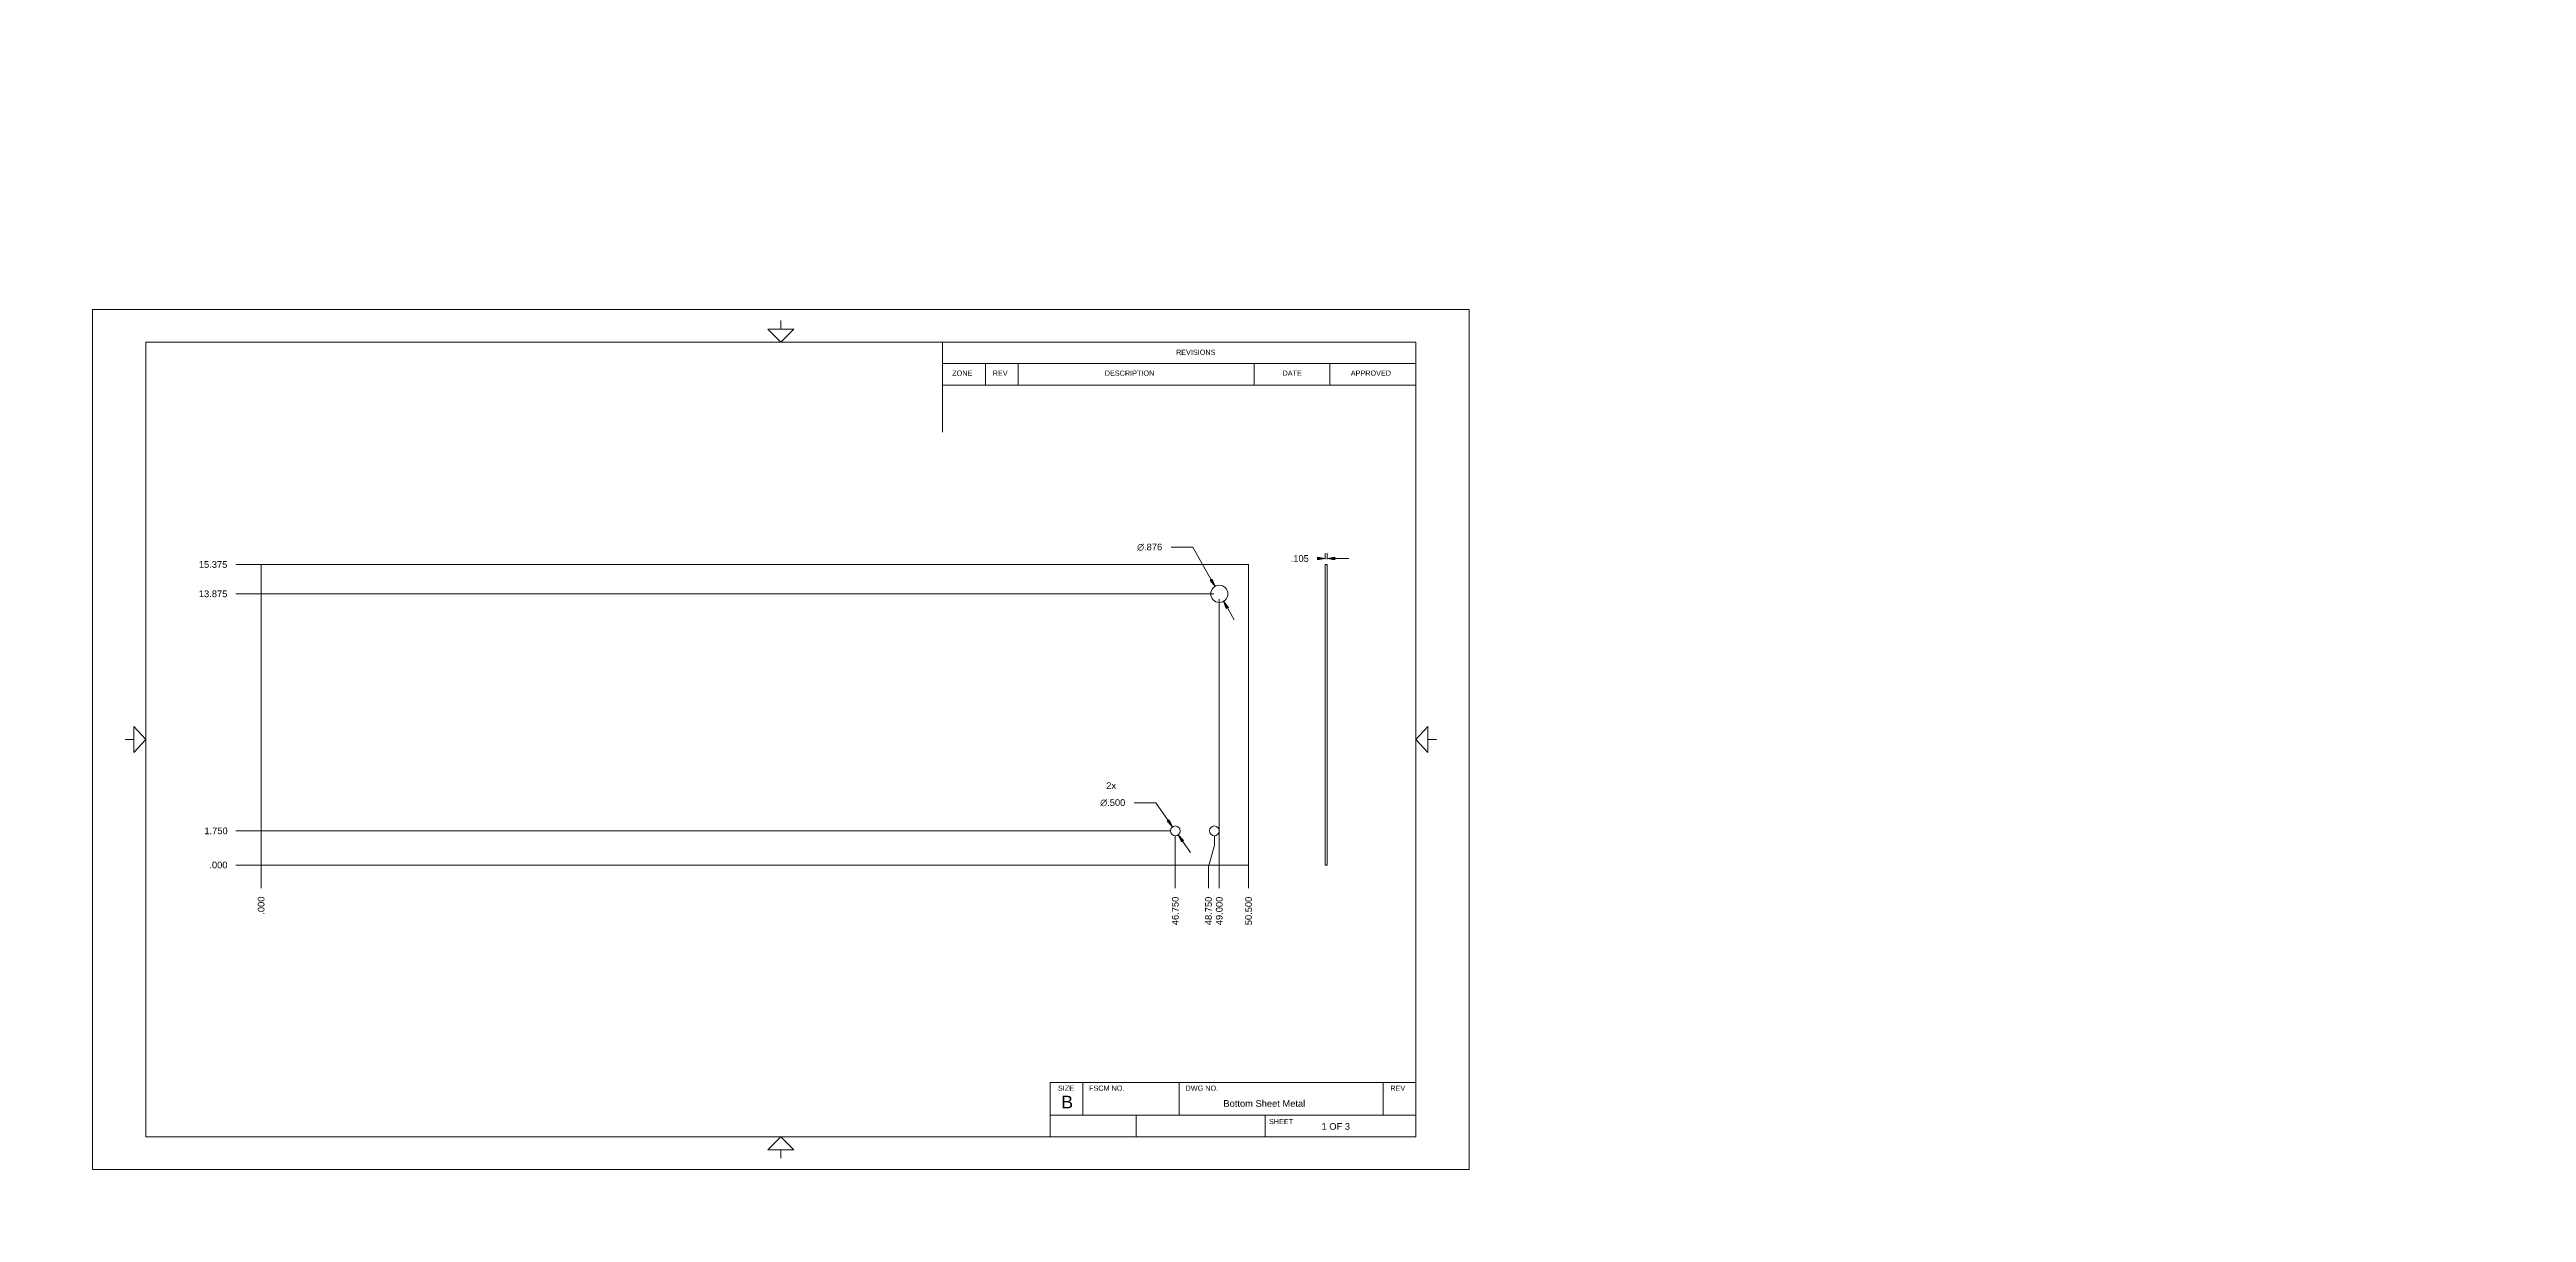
# Model space of a CAD drawing. Header units: inches. Extents: x 0 to 28.8, y 0 to 13.5.
import ezdxf

# ---------------------------------------------------------------- set-up
doc = ezdxf.new("R2010")
doc.units = ezdxf.units.IN
doc.header["$MEASUREMENT"] = 0
for name, color, linetype, lineweight in [('CONTINUOUS', 7, 'Continuous', 0), ('DIMENSIONS', 7, 'Continuous', 0), ('VISIBLE', 7, 'Continuous', 0)]:
    doc.layers.add(name, color=color, linetype=linetype, lineweight=lineweight)
doc.dimstyles.get("Standard").update_dxf_attribs({"dimtxt": 0.18, "dimasz": 0.18, "dimexe": 0.18, "dimexo": 0.0625, "dimgap": 0.09, "dimtad": 0, "dimtih": 1, "dimtoh": 1, "dimdec": 4, "dimzin": 0, "dimdsep": 46, "dimtxsty": 'Standard', "dimcen": 0.09, "dimadec": 0, "dimazin": 0, "dimtfac": 1, "dimtdec": 4, "dimtofl": 0, "dimtmove": 0, "dimatfit": 3, "dimfxl": 1, "dimtolj": 1, "dimtzin": 0, "dimarcsym": 0})

# ---------------------------------------------------------------- blocks, each defined once
blk = doc.blocks.new('D1')
at = {"layer": 'DIMENSIONS'}
for p, q in [((2.46, 3.977), (2.46, 4.27)), ((2.46, 4.27), (2.46, 4.02)), ((2.46, 4.02), (2.46, 3.77))]:
    blk.add_line(p, q, dxfattribs=at)
at = {"layer": 'DIMENSIONS', "char_height": 0.07755, "attachment_point": 5, "rotation": 90}
for s, insert in [('{\\fArial|b0|i0|c0|p0;.000}{\\fArial|b0|i0|c0|p0;}', (2.46, 3.568)), ('{\\fArial|b0|i0|c0|p0;}', (2.46, 3.707)), ('{\\fArial|b0|i0|c0|p0;}', (2.46, 3.568)), ('{\\fArial|b0|i0|c0|p0;}', (2.46, 3.568)), ('{\\fArial|b0|i0|c0|p0;}', (2.46, 3.43))]:
    blk.add_mtext(s, dxfattribs=dict(at, insert=insert))
blk = doc.blocks.new('D2')
at = {"layer": 'DIMENSIONS'}
for p, q in [((13.085, 4.375), (13.085, 4.27)), ((13.085, 4.27), (13.085, 4.02)), ((13.085, 4.02), (13.085, 3.77))]:
    blk.add_line(p, q, dxfattribs=at)
at = {"layer": 'DIMENSIONS', "char_height": 0.07755, "attachment_point": 5, "rotation": 90}
for s, insert in [('{\\fArial|b0|i0|c0|p0;46.750}{\\fArial|b0|i0|c0|p0;}', (13.085, 3.506)), ('{\\fArial|b0|i0|c0|p0;}', (13.085, 3.707)), ('{\\fArial|b0|i0|c0|p0;}', (13.085, 3.506)), ('{\\fArial|b0|i0|c0|p0;}', (13.085, 3.506)), ('{\\fArial|b0|i0|c0|p0;}', (13.085, 3.305))]:
    blk.add_mtext(s, dxfattribs=dict(at, insert=insert))
blk = doc.blocks.new('D3')
at = {"layer": 'DIMENSIONS'}
for p, q in [((13.596, 7.131), (13.596, 4.27)), ((13.596, 4.27), (13.596, 4.02)), ((13.596, 4.02), (13.596, 3.77))]:
    blk.add_line(p, q, dxfattribs=at)
at = {"layer": 'DIMENSIONS', "char_height": 0.07755, "attachment_point": 5, "rotation": 90}
for s, insert in [('{\\fArial|b0|i0|c0|p0;49.000}{\\fArial|b0|i0|c0|p0;}', (13.596, 3.506)), ('{\\fArial|b0|i0|c0|p0;}', (13.596, 3.707)), ('{\\fArial|b0|i0|c0|p0;}', (13.596, 3.506)), ('{\\fArial|b0|i0|c0|p0;}', (13.596, 3.506)), ('{\\fArial|b0|i0|c0|p0;}', (13.596, 3.305))]:
    blk.add_mtext(s, dxfattribs=dict(at, insert=insert))
blk = doc.blocks.new('D4')
at = {"layer": 'DIMENSIONS'}
for p, q in [((13.539, 4.375), (13.539, 4.27)), ((13.539, 4.27), (13.471, 4.02)), ((13.471, 4.02), (13.471, 3.77))]:
    blk.add_line(p, q, dxfattribs=at)
at = {"layer": 'DIMENSIONS', "char_height": 0.07755, "attachment_point": 5, "rotation": 90}
for s, insert in [('{\\fArial|b0|i0|c0|p0;48.750}{\\fArial|b0|i0|c0|p0;}', (13.471, 3.506)), ('{\\fArial|b0|i0|c0|p0;}', (13.471, 3.707)), ('{\\fArial|b0|i0|c0|p0;}', (13.471, 3.506)), ('{\\fArial|b0|i0|c0|p0;}', (13.471, 3.506)), ('{\\fArial|b0|i0|c0|p0;}', (13.471, 3.305))]:
    blk.add_mtext(s, dxfattribs=dict(at, insert=insert))
blk = doc.blocks.new('D5')
at = {"layer": 'DIMENSIONS'}
for p, q in [((13.937, 3.977), (13.937, 4.27)), ((13.937, 4.27), (13.937, 4.02)), ((13.937, 4.02), (13.937, 3.77))]:
    blk.add_line(p, q, dxfattribs=at)
at = {"layer": 'DIMENSIONS', "char_height": 0.07755, "attachment_point": 5, "rotation": 90}
for s, insert in [('{\\fArial|b0|i0|c0|p0;50.500}{\\fArial|b0|i0|c0|p0;}', (13.937, 3.506)), ('{\\fArial|b0|i0|c0|p0;}', (13.937, 3.707)), ('{\\fArial|b0|i0|c0|p0;}', (13.937, 3.506)), ('{\\fArial|b0|i0|c0|p0;}', (13.937, 3.506)), ('{\\fArial|b0|i0|c0|p0;}', (13.937, 3.305))]:
    blk.add_mtext(s, dxfattribs=dict(at, insert=insert))
blk = doc.blocks.new('D6')
at = {"layer": 'DIMENSIONS'}
for p, q in [((2.46, 3.977), (2.46, 4.27)), ((2.46, 4.27), (2.46, 4.02)), ((2.46, 4.02), (2.46, 3.77))]:
    blk.add_line(p, q, dxfattribs=at)
at = {"layer": 'DIMENSIONS', "char_height": 0.07755, "attachment_point": 5, "rotation": 90}
for s, insert in [('{\\fArial|b0|i0|c0|p0;.000}{\\fArial|b0|i0|c0|p0;}', (2.46, 3.568)), ('{\\fArial|b0|i0|c0|p0;}', (2.46, 3.707)), ('{\\fArial|b0|i0|c0|p0;}', (2.46, 3.568)), ('{\\fArial|b0|i0|c0|p0;}', (2.46, 3.568)), ('{\\fArial|b0|i0|c0|p0;}', (2.46, 3.43))]:
    blk.add_mtext(s, dxfattribs=dict(at, insert=insert))
blk = doc.blocks.new('D7')
at = {"layer": 'DIMENSIONS'}
for p, q in [((2.415, 4.04), (2.165, 4.04)), ((2.397, 4.04), (2.665, 4.04)), ((2.665, 4.04), (2.415, 4.04))]:
    blk.add_line(p, q, dxfattribs=at)
at = {"layer": 'DIMENSIONS', "char_height": 0.07755, "attachment_point": 5}
for s, insert in [('{\\fArial|b0|i0|c0|p0;}', (1.824, 4.04)), ('{\\fArial|b0|i0|c0|p0;.000}{\\fArial|b0|i0|c0|p0;}', (1.963, 4.04)), ('{\\fArial|b0|i0|c0|p0;}', (1.963, 4.04)), ('{\\fArial|b0|i0|c0|p0;}', (1.963, 4.04)), ('{\\fArial|b0|i0|c0|p0;}', (2.102, 4.04))]:
    blk.add_mtext(s, dxfattribs=dict(at, insert=insert))
blk = doc.blocks.new('D8')
at = {"layer": 'DIMENSIONS'}
for p, q in [((2.415, 4.437), (2.165, 4.437)), ((2.665, 4.437), (2.415, 4.437)), ((13.022, 4.437), (2.665, 4.437))]:
    blk.add_line(p, q, dxfattribs=at)
at = {"layer": 'DIMENSIONS', "char_height": 0.07755, "attachment_point": 5}
for s, insert in [('{\\fArial|b0|i0|c0|p0;}', (1.769, 4.437)), ('{\\fArial|b0|i0|c0|p0;1.750}{\\fArial|b0|i0|c0|p0;}', (1.935, 4.437)), ('{\\fArial|b0|i0|c0|p0;}', (1.935, 4.437)), ('{\\fArial|b0|i0|c0|p0;}', (1.935, 4.437)), ('{\\fArial|b0|i0|c0|p0;}', (2.102, 4.437))]:
    blk.add_mtext(s, dxfattribs=dict(at, insert=insert))
blk = doc.blocks.new('D9')
at = {"layer": 'DIMENSIONS'}
for p, q in [((2.415, 7.193), (2.165, 7.193)), ((2.665, 7.193), (2.415, 7.193)), ((13.534, 7.193), (2.665, 7.193))]:
    blk.add_line(p, q, dxfattribs=at)
at = {"layer": 'DIMENSIONS', "char_height": 0.07755, "attachment_point": 5}
for s, insert in [('{\\fArial|b0|i0|c0|p0;13.875}{\\fArial|b0|i0|c0|p0;}', (1.901, 7.193)), ('{\\fArial|b0|i0|c0|p0;}', (1.699, 7.193)), ('{\\fArial|b0|i0|c0|p0;}', (1.901, 7.193)), ('{\\fArial|b0|i0|c0|p0;}', (1.901, 7.193)), ('{\\fArial|b0|i0|c0|p0;}', (2.102, 7.193))]:
    blk.add_mtext(s, dxfattribs=dict(at, insert=insert))
blk = doc.blocks.new('D10')
at = {"layer": 'DIMENSIONS'}
for p, q in [((2.415, 7.534), (2.165, 7.534)), ((2.397, 7.534), (2.665, 7.534)), ((2.665, 7.534), (2.415, 7.534))]:
    blk.add_line(p, q, dxfattribs=at)
at = {"layer": 'DIMENSIONS', "char_height": 0.07755, "attachment_point": 5}
for s, insert in [('{\\fArial|b0|i0|c0|p0;}', (1.699, 7.534)), ('{\\fArial|b0|i0|c0|p0;15.375}{\\fArial|b0|i0|c0|p0;}', (1.901, 7.534)), ('{\\fArial|b0|i0|c0|p0;}', (1.901, 7.534)), ('{\\fArial|b0|i0|c0|p0;}', (1.901, 7.534)), ('{\\fArial|b0|i0|c0|p0;}', (2.102, 7.534))]:
    blk.add_mtext(s, dxfattribs=dict(at, insert=insert))
blk = doc.blocks.new('D11')
h = blk.add_hatch(color=7)
h.paths.add_polyline_path([(13.515, 7.365), (13.547, 7.28), (13.489, 7.35)], flags=0)
h.paths.add_polyline_path([(13.677, 7.021), (13.646, 7.107), (13.703, 7.036)], flags=0)
at = {"layer": 'DIMENSIONS'}
for p, q in [((13.037, 7.735), (13.287, 7.735)), ((13.502, 7.358), (13.287, 7.735)), ((13.69, 7.029), (13.769, 6.89)), ((8.199, 5.787), (8.199, 5.787))]:
    blk.add_line(p, q, dxfattribs=at)
for points in [[(13.547, 7.28), (13.489, 7.35), (13.515, 7.365), (13.547, 7.28)], [(13.646, 7.107), (13.703, 7.036), (13.677, 7.021), (13.646, 7.107)], [(8.199, 5.787), (8.199, 5.787), (8.199, 5.787), (8.199, 5.787), (8.199, 5.787)]]:
    blk.add_lwpolyline(points, dxfattribs=at)
at = {"layer": 'DIMENSIONS', "char_height": 0.07755, "attachment_point": 5}
for s, insert in [('{\\fAlibre Symbols|b0|i0|c0|p0;n}{\\fArial|b0|i0|c0|p0;.876}{\\fArial|b0|i0|c0|p0;}', (12.787, 7.735)), ('{\\fArial|b0|i0|c0|p0;}', (12.6, 7.735)), ('{\\fArial|b0|i0|c0|p0;}', (12.787, 7.735)), ('{\\fArial|b0|i0|c0|p0;}', (12.787, 7.735)), ('{\\fArial|b0|i0|c0|p0;}', (12.975, 7.735))]:
    blk.add_mtext(s, dxfattribs=dict(at, insert=insert))
blk = doc.blocks.new('D12')
h = blk.add_hatch(color=7)
h.paths.add_polyline_path([(13.014, 4.567), (13.053, 4.484), (12.989, 4.55)], flags=0)
h.paths.add_polyline_path([(13.156, 4.308), (13.117, 4.391), (13.181, 4.325)], flags=0)
at = {"layer": 'DIMENSIONS'}
for p, q in [((8.199, 5.787), (8.199, 5.787)), ((12.608, 4.764), (12.858, 4.764)), ((13.001, 4.558), (12.858, 4.764)), ((13.168, 4.317), (13.26, 4.185))]:
    blk.add_line(p, q, dxfattribs=at)
for points in [[(8.199, 5.787), (8.199, 5.787), (8.199, 5.787), (8.199, 5.787), (8.199, 5.787)], [(13.053, 4.484), (12.989, 4.55), (13.014, 4.567), (13.053, 4.484)], [(13.117, 4.391), (13.181, 4.325), (13.156, 4.308), (13.117, 4.391)]]:
    blk.add_lwpolyline(points, dxfattribs=at)
at = {"layer": 'DIMENSIONS', "char_height": 0.07755, "attachment_point": 5}
for s, insert in [('{\\fArial|b0|i0|c0|p0;}', (12.171, 4.764)), ('{\\fAlibre Symbols|b0|i0|c0|p0;n}{\\fArial|b0|i0|c0|p0;.500}{\\fArial|b0|i0|c0|p0;}', (12.358, 4.764)), ('{\\fArial|b0|i0|c0|p0;}', (12.358, 4.764)), ('{\\fArial|b0|i0|c0|p0;}', (12.358, 4.764)), ('{\\fArial|b0|i0|c0|p0;}', (12.546, 4.764))]:
    blk.add_mtext(s, dxfattribs=dict(at, insert=insert))
blk = doc.blocks.new('D13')
h = blk.add_hatch(color=7)
h.paths.add_polyline_path([(14.736, 7.619), (14.826, 7.604), (14.736, 7.589)], flags=0)
h.paths.add_polyline_path([(14.94, 7.589), (14.85, 7.604), (14.94, 7.619)], flags=0)
at = {"layer": 'DIMENSIONS'}
for p, q in [((14.733, 7.604), (14.733, 7.604)), ((14.736, 7.604), (14.733, 7.604)), ((14.826, 7.597), (14.826, 7.666)), ((14.85, 7.597), (14.85, 7.666)), ((14.94, 7.604), (15.1, 7.604))]:
    blk.add_line(p, q, dxfattribs=at)
for points in [[(14.826, 7.604), (14.736, 7.589), (14.736, 7.619), (14.826, 7.604)], [(14.85, 7.604), (14.94, 7.619), (14.94, 7.589), (14.85, 7.604)]]:
    blk.add_lwpolyline(points, dxfattribs=at)
at = {"layer": 'DIMENSIONS', "char_height": 0.07755, "attachment_point": 5}
for s, insert in [('{\\fArial|b0|i0|c0|p0;}', (14.393, 7.604)), ('{\\fArial|b0|i0|c0|p0;.105}{\\fArial|b0|i0|c0|p0;}', (14.532, 7.604)), ('{\\fArial|b0|i0|c0|p0;}', (14.532, 7.604)), ('{\\fArial|b0|i0|c0|p0;}', (14.532, 7.604)), ('{\\fArial|b0|i0|c0|p0;}', (14.671, 7.604))]:
    blk.add_mtext(s, dxfattribs=dict(at, insert=insert))
blk = doc.blocks.new('BLOCK17')
at = {"layer": 'CONTINUOUS'}
for p, q in [((16.5, 10.5), (0.5, 10.5)), ((0.5, 10.5), (0.5, 0.5)), ((8.5, 10.37), (8.5, 10.27)), ((16.5, 0.5), (16.5, 10.5)), ((15.88, 10.12), (1.12, 10.12)), ((1.12, 10.12), (1.12, 0.88)), ((10.38, 10.12), (10.38, 9.073)), ((15.88, 0.88), (15.88, 10.12)), ((10.38, 9.87), (15.88, 9.87)), ((10.88, 9.62), (10.88, 9.87)), ((11.26, 9.62), (11.26, 9.87)), ((14, 9.62), (14, 9.87)), ((14.88, 9.62), (14.88, 9.87)), ((10.38, 9.62), (15.88, 9.62)), ((0.88, 5.5), (0.98, 5.5)), ((16.12, 5.5), (16.02, 5.5)), ((11.63, 1.51), (15.88, 1.51)), ((11.63, 0.88), (11.63, 1.51)), ((12.01, 1.13), (12.01, 1.51)), ((13.13, 1.13), (13.13, 1.51)), ((15.5, 1.13), (15.5, 1.51)), ((1.12, 0.88), (15.88, 0.88)), ((11.63, 1.13), (15.88, 1.13)), ((12.63, 0.88), (12.63, 1.13)), ((14.13, 0.88), (14.13, 1.13)), ((8.5, 0.63), (8.5, 0.73)), ((0.5, 0.5), (16.5, 0.5))]:
    blk.add_line(p, q, dxfattribs=at)
for points in [[(8.35, 10.27), (8.65, 10.27), (8.5, 10.12), (8.5, 10.12), (8.35, 10.27)], [(0.98, 5.35), (0.98, 5.65), (1.12, 5.5), (1.12, 5.5), (0.98, 5.35)], [(16.02, 5.35), (16.02, 5.65), (15.88, 5.5), (15.88, 5.5), (16.02, 5.35)], [(8.35, 0.73), (8.65, 0.73), (8.5, 0.88), (8.5, 0.88), (8.35, 0.73)]]:
    blk.add_lwpolyline(points, dxfattribs=at)
for s, insert, char_height, attachment_point in [('{\\fArial|b0|i0|c0|p0;\\C7;ZONE}{\\fArial|b0|i0|c0|p0;\\C7;}', (10.492, 9.759), 0.06032, 4), ('{\\fArial|b0|i0|c0|p0;\\C7;REV}{\\fArial|b0|i0|c0|p0;\\C7;}', (10.963, 9.759), 0.06032, 4), ('{\\fArial|b0|i0|c0|p0;\\C7;DESCRIPTION}{\\fArial|b0|i0|c0|p0;\\C7;}', (12.265, 9.759), 0.06032, 4), ('{\\fArial|b0|i0|c0|p0;\\C7;REVISIONS}{\\fArial|b0|i0|c0|p0;\\C7;}', (13.093, 10.002), 0.06032, 4), ('{\\fArial|b0|i0|c0|p0;\\C7;DATE}{\\fArial|b0|i0|c0|p0;\\C7;}', (14.331, 9.759), 0.06032, 4), ('{\\fArial|b0|i0|c0|p0;\\C7;APPROVED}{\\fArial|b0|i0|c0|p0;\\C7;}', (15.124, 9.759), 0.06032, 4), ('{\\fArial|b0|i0|c0|p0;\\C7;SIZE}{\\fArial|b0|i0|c0|p0;\\C7;}', (11.721, 1.445), 0.06032, 4), ('{\\fArial|b0|i0|c0|p0;\\C7;FSCM NO.}{\\fArial|b0|i0|c0|p0;\\C7;}', (12.082, 1.445), 0.06032, 4), ('{\\fArial|b0|i0|c0|p0;\\C7;DWG NO.}{\\fArial|b0|i0|c0|p0;\\C7;}', (13.204, 1.445), 0.06032, 4), ('{\\fArial|b0|i0|c0|p0;\\C7;REV}{\\fArial|b0|i0|c0|p0;\\C7;}', (15.584, 1.445), 0.06032, 4), ('{\\fArial|b0|i0|c0|p0;\\C7;B}{\\fArial|b0|i0|c0|p0;\\C7;}', (11.76, 1.284), 0.14649, 4), ('{\\fArial|b0|i0|c0|p0;\\C7;Bottom Sheet Metal}{\\fArial|b0|i0|c0|p0;\\C7;}', (13.644, 1.267), 0.07755, 4), ('{\\fArial|b0|i0|c0|p0;\\C7;SHEET}{\\fArial|b0|i0|c0|p0;\\C7;}', (14.174, 1.057), 0.06032, 4), ('{\\fArial|b0|i0|c0|p0;\\C7;1 OF 3}{\\fArial|b0|i0|c0|p0;\\C7;}', (14.95, 1), 0.07755, 5), ('{\\fArial|b0|i0|c0|p0;\\C7;}', (0.444, 0.59), 0.18096, 4)]:
    blk.add_mtext(s, dxfattribs=dict(at, insert=insert, char_height=char_height, attachment_point=attachment_point))

msp = doc.modelspace()

# ---------------------------------------------------------------- linework, layer by layer
at = {"layer": 'VISIBLE'}
for p, q in [((2.4599, 7.5341), (2.4599, 4.0398)), ((13.9372, 7.5341), (2.4599, 7.5341)), ((13.9372, 4.0398), (13.9372, 7.5341)), ((14.826, 7.5341), (14.8499, 7.5341)), ((14.826, 4.0398), (14.826, 7.5341)), ((14.8499, 4.0398), (14.8499, 7.5341)), ((2.4599, 4.0398), (13.9372, 4.0398)), ((14.826, 4.0398), (14.8499, 4.0398))]:
    msp.add_line(p, q, dxfattribs=at)
for centre, radius in [((13.5963, 7.1932), 0.0995), ((13.0849, 4.4375), 0.0568), ((13.5394, 4.4375), 0.0568)]:
    msp.add_circle(centre, radius, dxfattribs=at)

# ---------------------------------------------------------------- block references
at = {"layer": 'CONTINUOUS'}
msp.add_blockref('BLOCK17', (0, 0), dxfattribs=at)

# ---------------------------------------------------------------- texts
at = {"layer": 'CONTINUOUS', "insert": (12.2821, 5.0021), "char_height": 0.077554, "attachment_point": 1}
msp.add_mtext('{\\fArial|b0|i0|c0|p0;\\C7;2x}{\\fArial|b0|i0|c0|p0;\\C7;}', dxfattribs=at)

# ---------------------------------------------------------------- dimensions: what is measured, and where the dimension line sits
at = {"layer": 'DIMENSIONS'}
dim = msp.add_linear_dim(base=(0, 0), p1=(14.826, 7.5341), p2=(14.8499, 7.5341), dimstyle='Standard', override={"dimtxt": 0.098408, "dimtad": 0, "dimdec": 3, "dimzin": 0, "dimse1": 0, "dimse2": 0, "dimsd1": 0, "dimsd2": 0, "dimadec": 3, "dimazin": 0, "dimtol": 0, "dimlim": 0, "dimtp": 0, "dimtm": 0, "dimtdec": 3}, dxfattribs=at)
dim.commit()
dim.dimension.update_dxf_attribs({"geometry": 'D13', "text_midpoint": (28.7897, 13.3905)})
for feature_location, offset, origin, picture, middle, turn in [((2.4599, 7.5341), (7.6394, 5.7869), (2.4599, 4.0398), 'D10', (10.0993, 13.321), 360), ((13.5963, 7.1932), (-3.497, 5.7869), (2.4599, 4.0398), 'D9', (10.0993, 12.9801), 360), ((13.0849, 4.4375), (-2.9509, 5.7869), (2.4599, 4.0398), 'D8', (10.134, 10.2244), 360), ((2.4598880214, 4.0397618921), (7.7019021902, 5.786920983), (2.4598880214, 4.0397618921), 'D7', (10.1617902115, 9.8266828751), 360), ((2.4598880214, 4.0397618921), (8.198524385, 5.3156251286), (2.4598880214, 4.0397618921), 'D1', (10.6584124063, 9.3553870207), 90), ((2.4598880214, 4.0397618921), (8.198524385, 5.3156251286), (2.4598880214, 4.0397618921), 'D6', (10.6584124063, 9.3553870207), 90), ((13.0849, 4.4375), (8.1985, 4.8554), (2.4599, 4.0398), 'D2', (21.2834, 9.2929), 90), ((13.5963, 7.1932), (8.1985, 2.0997), (2.4599, 4.0398), 'D3', (21.7948, 9.2929), 90), ((13.5394, 4.4375), (8.1303, 4.8554), (2.4599, 4.0398), 'D4', (21.6698, 9.2929), 90), ((13.9371607486, 4.0397618921), (8.198524385, 5.2531253279), (2.4598880214, 4.0397618921), 'D5', (22.1356851336, 9.2928872201), 90)]:
    dim = msp.add_ordinate_dim(feature_location=feature_location, offset=offset, dtype=0, origin=origin, dimstyle='Standard', override={"dimtxt": 0.098408, "dimtad": 0, "dimdec": 3, "dimzin": 0, "dimse1": 0, "dimse2": 0, "dimsd1": 0, "dimsd2": 0, "dimadec": 3, "dimazin": 0, "dimtol": 0, "dimlim": 0, "dimtp": 0, "dimtm": 0, "dimtdec": 3}, dxfattribs=at)
    dim.commit()
    dim.dimension.update_dxf_attribs({"geometry": picture, "text_midpoint": middle, "text_rotation": turn})
for p1, p2, picture, middle in [((13.6643, 7.1205), (13.5282, 7.2658), 'D11', (20.9856, 13.5224)), ((13.1299, 4.4029), (13.0398, 4.4721), 'D12', (20.557, 10.5514))]:
    dim = msp.add_diameter_dim_2p(p1=p1, p2=p2, dimstyle='Standard', override={"dimtxt": 0.098408, "dimtad": 0, "dimdec": 3, "dimzin": 0, "dimse1": 0, "dimse2": 0, "dimsd1": 0, "dimsd2": 0, "dimadec": 3, "dimazin": 0, "dimtol": 0, "dimlim": 0, "dimtp": 0, "dimtm": 0, "dimtdec": 3}, dxfattribs=at)
    dim.commit()
    dim.dimension.update_dxf_attribs({"geometry": picture, "text_midpoint": middle})

doc.saveas('drawing.dxf')
